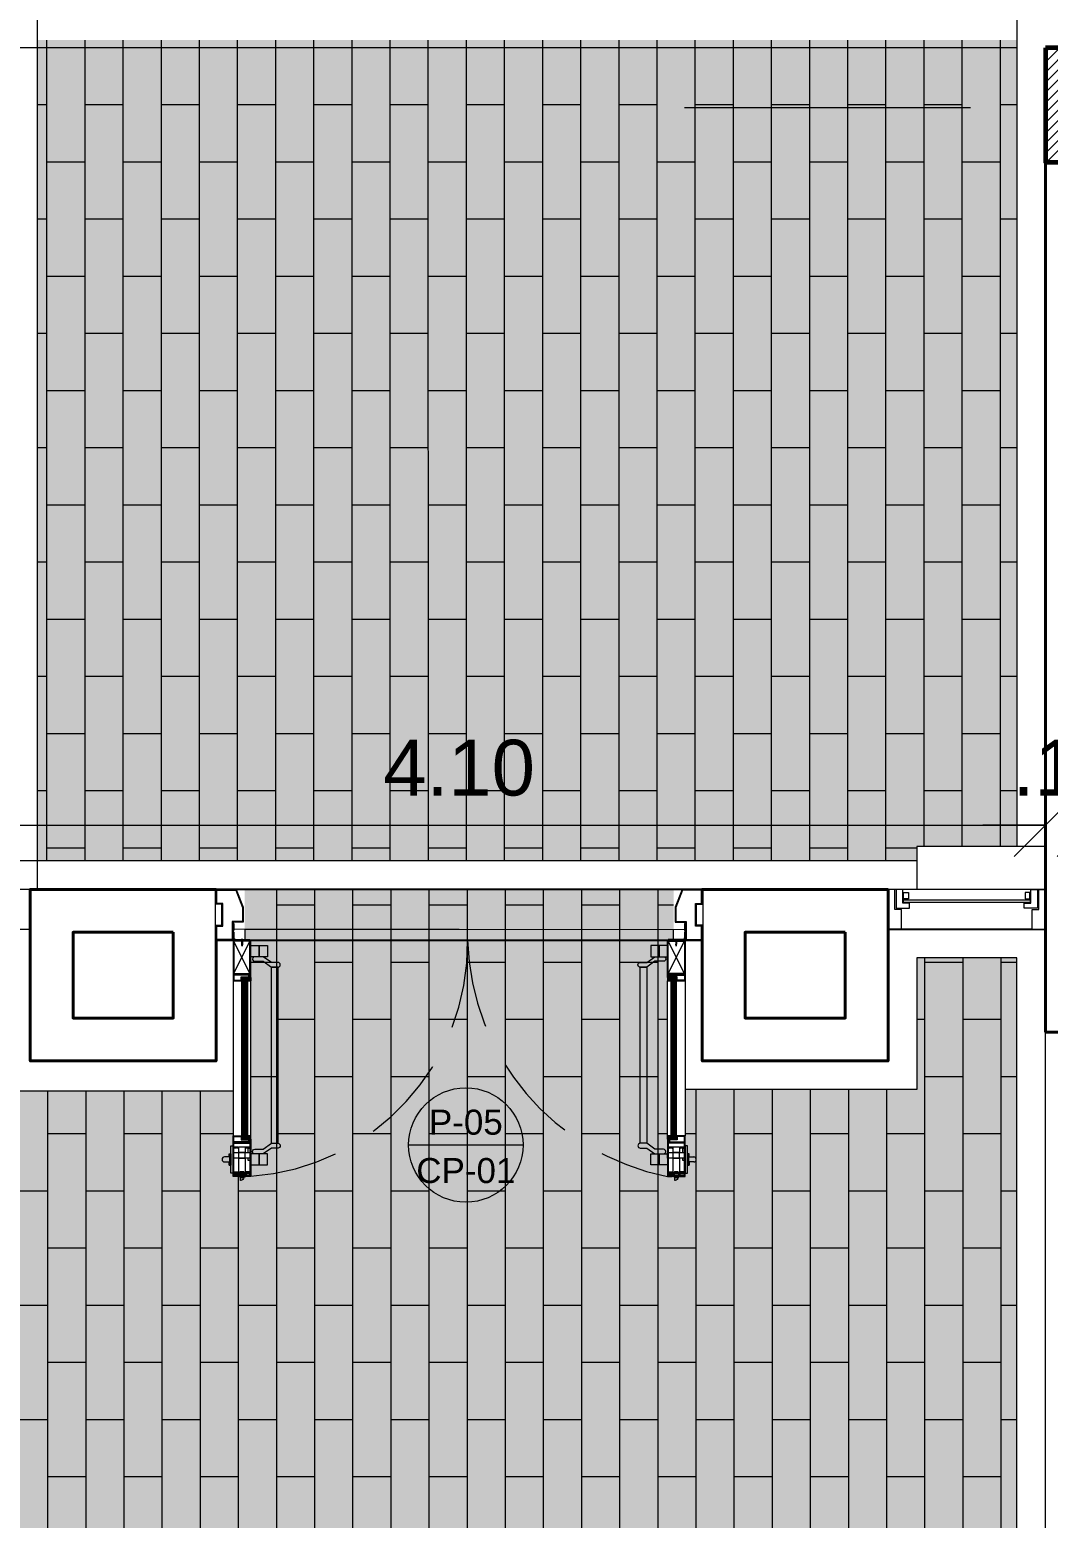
# Model space of a CAD drawing. Header units: inches. Extents: x 99003 to 99155, y 101852 to 101926.
# Drawn here: x 99031.51 to 99035.08, y 101890.86 to 101896.06 of the extents above; entities that cross this region are included whole.
import ezdxf
from ezdxf.enums import TextEntityAlignment as Align

# ---------------------------------------------------------------- set-up
doc = ezdxf.new("R2010")
doc.units = ezdxf.units.IN
doc.header["$MEASUREMENT"] = 0
doc.set_wipeout_variables(frame=1)
for name, pattern in [('DASHDOTX2', [2, 1, -0.5, 0, -0.5]), ('DASHED', [19.05, 12.7, -6.35]), ('DASHED2', [9.525, 6.35, -3.175]), ('HIDDEN', [0.375, 0.25, -0.125])]:
    doc.linetypes.add(name, pattern=pattern)
for name, color, linetype, lineweight in [('A-PLAN-ACHU1', 105, 'Continuous', 9), ('A-PLAN-ACHU2', 146, 'Continuous', 0), ('A-PLAN-ACHU3', 250, 'Continuous', 0), ('A-PROY', 6, 'HIDDEN', 18), ('A-VENT', 1, 'Continuous', 15), ('A-WIPEOUT', 255, 'Continuous', 0), ('A_CARP-MAD', 46, 'Continuous', 18), ('A_CARP-MET', 126, 'Continuous', 18), ('A_COLS', 1, 'Continuous', 60), ('A_EJES', 75, 'DASHDOTX2', 5), ('A_MURO', 7, 'Continuous', 40), ('A_PISO-ACHU', 251, 'Continuous', 0), ('A_PISO-GRAN', 250, 'Continuous', 0), ('A_TEXT-DIM', 54, 'Continuous', 13), ('A_TEXT-IDEN', 5, 'Continuous', 18), ('A_TEXT-NOTA', 53, 'Continuous', 20), ('A_VENT', 124, 'Continuous', 18)]:
    doc.layers.add(name, color=color, linetype=linetype, lineweight=lineweight)
doc.styles.add('ARIAL', font='arial.ttf')
doc.dimstyles.new('BAN_REP_1-125', dxfattribs={"dimtxt": 0.195, "dimasz": 0.2188, "dimexe": 0.15, "dimexo": 0.03, "dimgap": 0.1, "dimtad": 1, "dimzin": 4, "dimdsep": 46, "dimtxsty": 'ARIAL', "dimblk": 'OBLIQUE', "dimcen": 0.1, "dimse1": 1, "dimse2": 1, "dimclrd": 256, "dimclre": 256, "dimclrt": 256, "dimadec": 0, "dimazin": 0, "dimtfac": 1, "dimtix": 1, "dimtofl": 0, "dimtmove": 1, "dimatfit": 3, "dimldrblk": 'OPEN90', "dimfxl": 1, "dimtolj": 1, "dimtzin": 0, "dimlwd": -1, "dimlwe": -1, "dimarcsym": 0})
pattern_1 = [(90, (-108.149932, -2e-07), (-0.03125, 0.015625), [0, -0.03125])]

# ---------------------------------------------------------------- blocks, each defined once
blk = doc.blocks.new('*U121')
at = {"layer": 'A_CARP-MAD'}
blk.add_lwpolyline([(0.1397, -0.0466), (0.0701, -0.0466), (0.0701, -0.0232), (0, -0.0232), (0, 0), (0.1397, 0)], dxfattribs=at)
for points in [[(0, -0.0279), (0.0652, -0.0279), (0.0652, -0.0744), (0.0479, -0.0744), (0.0479, -0.0511), (0, -0.0511)], [(0, -0.0279), (0.0652, -0.0279), (0.0652, -0.0744), (0.0479, -0.0744), (0.0479, -0.0511), (0, -0.0511)], [(0.0333, -0.0713), (0.0333, -0.0538), (0.0104, -0.0538), (0.0104, -0.0713)], [(0, -0.5221), (0.0652, -0.5221), (0.0652, -0.4755), (0.0479, -0.4755), (0.0479, -0.4988), (0, -0.4988)], [(0, -0.5267), (0, -0.55), (0.1397, -0.55), (0.1397, -0.5034), (0.0701, -0.5034), (0.0701, -0.5267)], [(0.0333, -0.4787), (0.0333, -0.4961), (0.0104, -0.4961), (0.0104, -0.4787)]]:
    blk.add_lwpolyline(points, close=True, dxfattribs=at)
at = {"layer": 'A_CARP-MET'}
blk.add_line((0.1397, -0.0466), (0.1397, 0), dxfattribs=at)
blk.add_lwpolyline([(0.0333, -0.0713), (0.0333, -0.0538), (0.0104, -0.0538), (0.0104, -0.0713)], close=True, dxfattribs=at)
at = {"layer": 'A_VENT'}
for p, q in [((0, -0.55), (0, 0)), ((0.1397, 0), (0.1397, -0.55))]:
    blk.add_line(p, q, dxfattribs=at)
blk.add_lwpolyline([(0.0361, -0.0538), (0.0361, -0.4962), (0.0454, -0.4962), (0.0454, -0.0538)], close=True, dxfattribs=at)
blk = doc.blocks.new('_Oblique')
at = {"color": 0, "linetype": 'ByBlock', "lineweight": -2}
blk.add_line((-0.5, -0.5), (0.5, 0.5), dxfattribs=at)
blk = doc.blocks.new('*D218')
at = {"layer": 'A_TEXT-DIM', "transparency": 16777216}
blk.add_line((99014.4658, 101898.2324), (99034.9657, 101898.2324), dxfattribs=at)
at = {"layer": 'DEFPOINTS', "color": 0, "transparency": 16777216}
for p in [(99014.4658, 101899.5398), (99034.9657, 101898.2324), (99034.9657, 101894.1835)]:
    blk.add_point(p, dxfattribs=at)
at = {"layer": 'A_TEXT-DIM', "transparency": 16777216, "xscale": 0.2188, "yscale": 0.2188, "zscale": 0.2188, "rotation": 180}
blk.add_blockref('_Oblique', (99014.4658, 101898.2324), dxfattribs=at)
at = {"layer": 'A_TEXT-DIM', "transparency": 16777216, "xscale": 0.2188, "yscale": 0.2188, "zscale": 0.2188}
blk.add_blockref('_Oblique', (99034.9657, 101898.2324), dxfattribs=at)
at = {"layer": 'A_TEXT-DIM', "transparency": 16777216, "insert": (99024.7157, 101898.432), "char_height": 0.195, "attachment_point": 5, "style": 'ARIAL'}
blk.add_mtext('\\A1;20.50', dxfattribs=at)
blk = doc.blocks.new('_Open90')
at = {"color": 0, "linetype": 'ByBlock', "lineweight": -2}
for p, q in [((-0.5, 0.5), (0, 0)), ((0, 0), (-1, 0)), ((0, 0), (-0.5, -0.5))]:
    blk.add_line(p, q, dxfattribs=at)
blk = doc.blocks.new('*D239')
at = {"layer": 'A_TEXT-DIM', "transparency": 16777216}
blk.add_line((99030.9658, 101893.2804), (99035.0657, 101893.2804), dxfattribs=at)
at = {"layer": 'DEFPOINTS', "color": 0, "transparency": 16777216}
for p in [(99035.0657, 101893.2804), (99030.9658, 101892.7152), (99035.0657, 101892.7152)]:
    blk.add_point(p, dxfattribs=at)
at = {"layer": 'A_TEXT-DIM', "transparency": 16777216, "xscale": 0.2188, "yscale": 0.2188, "zscale": 0.2188, "rotation": 180}
blk.add_blockref('_Oblique', (99030.9658, 101893.2804), dxfattribs=at)
at = {"layer": 'A_TEXT-DIM', "transparency": 16777216, "xscale": 0.2188, "yscale": 0.2188, "zscale": 0.2188}
blk.add_blockref('_Oblique', (99035.0657, 101893.2804), dxfattribs=at)
at = {"layer": 'A_TEXT-DIM', "transparency": 16777216, "insert": (99033.0157, 101893.48), "char_height": 0.195, "attachment_point": 5, "style": 'ARIAL'}
blk.add_mtext('\\A1;4.10', dxfattribs=at)
blk = doc.blocks.new('*D354')
at = {"layer": 'A_TEXT-DIM', "transparency": 16777216}
blk.add_line((99035.2657, 101896.4476), (99030.7155, 101896.4476), dxfattribs=at)
at = {"layer": 'DEFPOINTS', "color": 0, "transparency": 16777216}
for p in [(99030.7155, 101896.4476), (99035.2657, 101896.4476), (99030.7155, 101892.8723)]:
    blk.add_point(p, dxfattribs=at)
at = {"layer": 'A_TEXT-DIM', "transparency": 16777216, "xscale": 0.2188, "yscale": 0.2188, "zscale": 0.2188, "rotation": 180}
blk.add_blockref('_Oblique', (99030.7155, 101896.4476), dxfattribs=at)
at = {"layer": 'A_TEXT-DIM', "transparency": 16777216, "xscale": 0.2188, "yscale": 0.2188, "zscale": 0.2188}
blk.add_blockref('_Oblique', (99035.2657, 101896.4476), dxfattribs=at)
at = {"layer": 'A_TEXT-DIM', "transparency": 16777216, "insert": (99032.9906, 101896.6468), "char_height": 0.195, "attachment_point": 5, "style": 'ARIAL'}
blk.add_mtext('\\A1;4.55', dxfattribs=at)
blk = doc.blocks.new('TORNILLO_AUTOPERF')
at = {"layer": 'A-PLAN-ACHU2'}
for points in [[(-0.024, 0), (-0.0151, -0.0013), (0, -0.0013), (0.0025, -0.0036), (0.0025, 0.0036), (0, 0.0013), (-0.0151, 0.0013)], [(-0.0231, 0.0001), (-0.024, 0), (-0.0232, -0.0001)], [(-0.0218, 0.0003), (-0.0231, 0.0001), (-0.0232, -0.0001), (-0.0219, -0.0003)], [(-0.0204, 0.0005), (-0.0218, 0.0003), (-0.0219, -0.0003), (-0.0206, -0.0005)], [(-0.0191, 0.0007), (-0.0204, 0.0005), (-0.0206, -0.0005), (-0.0194, -0.0007)], [(-0.0177, 0.0009), (-0.0191, 0.0007), (-0.0194, -0.0007), (-0.0181, -0.0008)], [(-0.0164, 0.0011), (-0.0177, 0.0009), (-0.0181, -0.0008), (-0.0168, -0.001)], [(-0.0151, 0.0013), (-0.0164, 0.0011), (-0.0168, -0.001), (-0.0156, -0.0012)], [(-0.0138, 0.0013), (-0.0151, 0.0013), (-0.0156, -0.0012), (-0.0151, -0.0013), (-0.0143, -0.0013)], [(-0.0125, 0.0013), (-0.0138, 0.0013), (-0.0143, -0.0013), (-0.013, -0.0013)], [(-0.0112, 0.0013), (-0.0125, 0.0013), (-0.013, -0.0013), (-0.0117, -0.0013)], [(-0.0099, 0.0013), (-0.0112, 0.0013), (-0.0117, -0.0013), (-0.0104, -0.0013)], [(-0.0086, 0.0013), (-0.0099, 0.0013), (-0.0104, -0.0013), (-0.0091, -0.0013)], [(-0.0073, 0.0013), (-0.0086, 0.0013), (-0.0091, -0.0013), (-0.0078, -0.0013)]]:
    blk.add_lwpolyline(points, close=True, dxfattribs=at)
for points in [[(-0.024, 0), (-0.0151, 0.0013)], [(-0.024, 0), (-0.0151, -0.0013)], [(0, 0.0013), (-0.0151, 0.0013)], [(0, 0.0013), (0.0025, 0.0036)], [(0, 0.0013), (0, -0.0013)], [(0.0025, 0.0036), (0.0025, -0.0036)], [(0, -0.0013), (-0.0151, -0.0013)], [(0, -0.0013), (0.0025, -0.0036)]]:
    blk.add_lwpolyline(points, dxfattribs=at)
blk = doc.blocks.new('PUERTA DE PANICO')
at = {"ltscale": 0.5, "extrusion": (0, 0, -1)}
blk.add_lwpolyline([(-99037.0168, 101893.8061), (-99037.0168, 101893.9891), (-99038.7665, 101893.9891), (-99038.7665, 101893.8061), (-99037.0168, 101893.8061)], close=True, dxfattribs=at)
at = {"layer": 'A-PLAN-ACHU1', "extrusion": (0, 0, -1)}
for points in [[(-99037.0778, 101893.9285), (-99037.0805, 101893.9285), (-99037.0805, 101893.9535), (-99037.0781, 101893.9556), (-99037.0778, 101893.9556)], [(-99037.0778, 101893.9285), (-99037.0805, 101893.9285), (-99037.0805, 101893.9535), (-99037.0781, 101893.9556), (-99037.0778, 101893.9556)], [(-99038.7055, 101893.9285), (-99038.7028, 101893.9285), (-99038.7028, 101893.9535), (-99038.7051, 101893.9556), (-99038.7055, 101893.9556)]]:
    blk.add_lwpolyline(points, close=True, dxfattribs=at)
at = {"layer": 'A-PLAN-ACHU2', "extrusion": (0, 0, -1)}
for points in [[(-99037.2016, 101894.7585), (-99037.1716, 101894.7585), (-99037.1716, 101894.7985), (-99037.2016, 101894.7985)], [(-99038.5816, 101894.7585), (-99038.6116, 101894.7585), (-99038.6116, 101894.7985), (-99038.5816, 101894.7985)], [(-99037.2405, 101894.7205), (-99037.2405, 101894.0865), (-99037.2156, 101894.0865), (-99037.2156, 101894.7205)], [(-99038.5427, 101894.7205), (-99038.5427, 101894.0865), (-99038.5677, 101894.0865), (-99038.5677, 101894.7205)], [(-99037.2016, 101894.0485), (-99037.1716, 101894.0485), (-99037.1716, 101894.0085), (-99037.2016, 101894.0085)], [(-99038.5816, 101894.0485), (-99038.6116, 101894.0485), (-99038.6116, 101894.0085), (-99038.5816, 101894.0085)]]:
    blk.add_lwpolyline(points, close=True, dxfattribs=at)
for centre, start, end in [((-99037.0475, 101894.7784), 270, 90), ((-99038.7358, 101894.7784), 90, 270)]:
    blk.add_arc(centre, 0.00934, start, end, dxfattribs=at)
for points in [[(99037.0781, 101894.8395), (99037.1416, 101894.8395), (99037.1416, 101893.9895), (99037.0781, 101893.9895)], [(99038.6416, 101893.9895), (99038.7051, 101893.9895), (99038.7051, 101894.8395), (99038.6416, 101894.8395)]]:
    blk.add_wipeout(points).dxf.layer = 'A-WIPEOUT'
at = {"layer": 'A-PLAN-ACHU1', "linetype": 'DASHED', "extrusion": (0, 0, -1)}
for p, q in [((99037.1215, 101894.7745), (99037.0983, 101894.7745)), ((99038.685, 101894.7745), (99038.6618, 101894.7745)), ((99037.1215, 101894.7538), (99037.0983, 101894.7538)), ((99038.685, 101894.7538), (99038.6618, 101894.7538))]:
    blk.add_line(p, q, dxfattribs=at)
at = {"layer": 'A-PLAN-ACHU1', "extrusion": (0, 0, -1)}
for points in [[(-99037.1006, 101894.8376), (-99037.1006, 101894.8387), (-99037.0999, 101894.8395), (-99037.0956, 101894.8395), (-99037.0946, 101894.8385), (-99037.0946, 101894.8376)], [(-99037.0983, 101894.8365), (-99037.0983, 101894.7745), (-99037.1215, 101894.7745), (-99037.1215, 101894.8365)], [(-99037.1016, 101894.8376), (-99037.1016, 101894.8387), (-99037.1023, 101894.8395), (-99037.1174, 101894.8395), (-99037.1181, 101894.8387), (-99037.1181, 101894.8376)], [(-99037.1164, 101894.8437), (-99037.1164, 101894.8395), (-99037.1044, 101894.8395), (-99037.1044, 101894.8437)], [(-99037.1192, 101894.8376), (-99037.1192, 101894.8387), (-99037.1199, 101894.8395), (-99037.1242, 101894.8395), (-99037.1251, 101894.8385), (-99037.1251, 101894.8376)], [(-99038.6641, 101894.8376), (-99038.6641, 101894.8387), (-99038.6634, 101894.8395), (-99038.659, 101894.8395), (-99038.6581, 101894.8385), (-99038.6581, 101894.8376)], [(-99038.6618, 101894.8365), (-99038.6618, 101894.7745), (-99038.685, 101894.7745), (-99038.685, 101894.8365)], [(-99038.6651, 101894.8376), (-99038.6651, 101894.8387), (-99038.6658, 101894.8395), (-99038.6809, 101894.8395), (-99038.6816, 101894.8387), (-99038.6816, 101894.8376)], [(-99038.6799, 101894.8437), (-99038.6799, 101894.8395), (-99038.6679, 101894.8395), (-99038.6679, 101894.8437)], [(-99038.6827, 101894.8376), (-99038.6827, 101894.8387), (-99038.6834, 101894.8395), (-99038.6877, 101894.8395), (-99038.6886, 101894.8385), (-99038.6886, 101894.8376)], [(-99037.0781, 101894.7745), (-99037.0781, 101894.7538), (-99037.1416, 101894.7538), (-99037.1416, 101894.7745)], [(-99038.6416, 101894.7745), (-99038.6416, 101894.7538), (-99038.7051, 101894.7538), (-99038.7051, 101894.7745)], [(-99037.0983, 101894.7538), (-99037.0983, 101894.733), (-99037.1215, 101894.733), (-99037.1215, 101894.7538)], [(-99038.6618, 101894.7538), (-99038.6618, 101894.733), (-99038.685, 101894.733), (-99038.685, 101894.7538)], [(-99037.1111, 101894.6931), (-99037.1111, 101894.7041), (-99037.1282, 101894.7041), (-99037.1282, 101894.6931), (-99037.1277, 101894.6931), (-99037.1277, 101894.7036), (-99037.1116, 101894.7036), (-99037.1116, 101894.6931)], [(-99037.112, 101894.7032), (-99037.112, 101894.1257), (-99037.1274, 101894.1257), (-99037.1274, 101894.7032)], [(-99038.6721, 101894.6931), (-99038.6721, 101894.7041), (-99038.655, 101894.7041), (-99038.655, 101894.6931), (-99038.6555, 101894.6931), (-99038.6555, 101894.7036), (-99038.6717, 101894.7036), (-99038.6717, 101894.6931)], [(-99038.6713, 101894.7032), (-99038.6713, 101894.1257), (-99038.6559, 101894.1257), (-99038.6559, 101894.7032)], [(-99037.1111, 101894.1358), (-99037.1111, 101894.1249), (-99037.1282, 101894.1249), (-99037.1282, 101894.1358), (-99037.1277, 101894.1358), (-99037.1277, 101894.1253), (-99037.1116, 101894.1253), (-99037.1116, 101894.1358)], [(-99038.6721, 101894.1358), (-99038.6721, 101894.1249), (-99038.655, 101894.1249), (-99038.655, 101894.1358), (-99038.6555, 101894.1358), (-99038.6555, 101894.1253), (-99038.6717, 101894.1253), (-99038.6717, 101894.1358)], [(-99037.1387, 101893.9868), (-99037.1387, 101893.9895), (-99037.1116, 101893.9895), (-99037.1116, 101893.9891), (-99037.1137, 101893.9868)]]:
    blk.add_lwpolyline(points, close=True, dxfattribs=at)
for points in [[(-99037.1044, 101894.8437), (-99037.1164, 101894.8437, -0.258942), (-99037.106, 101894.8546), (-99037.1044, 101894.8546)], [(-99038.6679, 101894.8437), (-99038.6799, 101894.8437, -0.258942), (-99038.6695, 101894.8546), (-99038.6679, 101894.8546)], [(-99037.0778, 101893.958), (-99037.0781, 101893.958), (-99037.0805, 101893.9601), (-99037.0805, 101893.9836, 0.346783), (-99037.0785, 101893.9862), (-99037.0778, 101893.9862)], [(-99037.0811, 101893.9835, -0.346783), (-99037.0836, 101893.9855, -0.48502), (-99037.0811, 101893.9888, -1)], [(-99037.0811, 101893.9835, -0.346783), (-99037.0836, 101893.9855, -0.48502), (-99037.0811, 101893.9888, -1)], [(-99037.0811, 101893.9881, 1), (-99037.0811, 101893.9842, 1)], [(-99037.0811, 101893.9881, 1), (-99037.0811, 101893.9842, 1)], [(-99037.1072, 101893.9868), (-99037.1093, 101893.9891), (-99037.1093, 101893.9895), (-99037.0811, 101893.9895), (-99037.0811, 101893.9888, 0.346783), (-99037.0836, 101893.9868)], [(-99037.1072, 101893.9868), (-99037.1093, 101893.9891), (-99037.1093, 101893.9895), (-99037.0811, 101893.9895), (-99037.0811, 101893.9888, 0.346783), (-99037.0836, 101893.9868)], [(-99038.6761, 101893.9868), (-99038.674, 101893.9891), (-99038.674, 101893.9895), (-99038.7022, 101893.9895), (-99038.7022, 101893.9888, -0.346783), (-99038.6997, 101893.9868)], [(-99038.7022, 101893.9835, 0.346783), (-99038.6997, 101893.9855, 0.48502), (-99038.7022, 101893.9888, 1)], [(-99038.7022, 101893.9881, -1), (-99038.7022, 101893.9842, -1)]]:
    blk.add_lwpolyline(points, format="xyb", close=True, dxfattribs=at)
at = {"layer": 'A-PLAN-ACHU1', "linetype": 'Continuous', "extrusion": (0, 0, -1)}
for points in [[(-99037.1386, 101894.7745), (-99037.1386, 101894.7819), (-99037.1329, 101894.7819), (-99037.1329, 101894.7745)], [(-99038.7021, 101894.7745), (-99038.7021, 101894.7819), (-99038.6963, 101894.7819), (-99038.6963, 101894.7745)], [(-99037.1329, 101894.7538), (-99037.1329, 101894.7381), (-99037.1386, 101894.7381), (-99037.1386, 101894.7538)], [(-99038.6963, 101894.7538), (-99038.6963, 101894.7381), (-99038.7021, 101894.7381), (-99038.7021, 101894.7538)]]:
    blk.add_lwpolyline(points, dxfattribs=at)
at = {"layer": 'A-PLAN-ACHU2', "linetype": 'HIDDEN', "ltscale": 0.01, "extrusion": (0, 0, -1)}
for p, q in [((99037.0815, 101894.827), (99037.0975, 101894.827)), ((99037.0818, 101894.8277), (99037.0972, 101894.8277)), ((99037.1179, 101894.827), (99037.1019, 101894.827)), ((99037.1176, 101894.8277), (99037.1022, 101894.8277)), ((99037.1383, 101894.827), (99037.1223, 101894.827)), ((99037.138, 101894.8277), (99037.1226, 101894.8277)), ((99038.645, 101894.827), (99038.661, 101894.827)), ((99038.6452, 101894.8277), (99038.6607, 101894.8277)), ((99038.6814, 101894.827), (99038.6654, 101894.827)), ((99038.6811, 101894.8277), (99038.6657, 101894.8277)), ((99038.7018, 101894.827), (99038.6858, 101894.827)), ((99038.7015, 101894.8277), (99038.6861, 101894.8277))]:
    blk.add_line(p, q, dxfattribs=at)
at = {"layer": 'A-PLAN-ACHU2', "extrusion": (0, 0, -1)}
for points in [[(-99037.0781, 101894.8275), (-99037.07, 101894.8275), (-99037.07, 101894.7294), (-99037.0781, 101894.7294)], [(-99038.7051, 101894.8275), (-99038.7132, 101894.8275), (-99038.7132, 101894.7294), (-99038.7051, 101894.7294)], [(-99037.07, 101894.7937), (-99037.0659, 101894.7937), (-99037.0659, 101894.7877), (-99037.0639, 101894.7877), (-99037.0639, 101894.7991), (-99037.07, 101894.7991)], [(-99037.07, 101894.7635), (-99037.0659, 101894.7635), (-99037.0659, 101894.7937), (-99037.07, 101894.7937)], [(-99037.1416, 101894.7985), (-99037.1716, 101894.7985), (-99037.1716, 101894.7585), (-99037.1416, 101894.7585)], [(-99038.6416, 101894.7985), (-99038.6116, 101894.7985), (-99038.6116, 101894.7585), (-99038.6416, 101894.7585)], [(-99038.7132, 101894.7937), (-99038.7173, 101894.7937), (-99038.7173, 101894.7877), (-99038.7194, 101894.7877), (-99038.7194, 101894.7991), (-99038.7132, 101894.7991)], [(-99038.7132, 101894.7635), (-99038.7173, 101894.7635), (-99038.7173, 101894.7937), (-99038.7132, 101894.7937)], [(-99037.1099, 101894.6931), (-99037.1099, 101894.1358), (-99037.0781, 101894.1358), (-99037.0781, 101894.6931)], [(-99037.1416, 101894.6931), (-99037.1416, 101894.1358), (-99037.1294, 101894.1358), (-99037.1294, 101894.6931)], [(-99038.6416, 101894.6931), (-99038.6416, 101894.1358), (-99038.6538, 101894.1358), (-99038.6538, 101894.6931)], [(-99038.6734, 101894.6931), (-99038.6734, 101894.1358), (-99038.7051, 101894.1358), (-99038.7051, 101894.6931)], [(-99037.1416, 101894.0085), (-99037.1716, 101894.0085), (-99037.1716, 101894.0485), (-99037.1416, 101894.0485)], [(-99038.6416, 101894.0085), (-99038.6116, 101894.0085), (-99038.6116, 101894.0485), (-99038.6416, 101894.0485)]]:
    blk.add_lwpolyline(points, close=True, dxfattribs=at)
at = {"layer": 'A-PLAN-ACHU2', "linetype": 'HIDDEN', "ltscale": 0.01, "extrusion": (0, 0, -1)}
for points in [[(-99037.0979, 101894.8305), (-99037.0979, 101894.8333, -0.414214), (-99037.0965, 101894.8347), (-99037.0825, 101894.8347, -0.414214), (-99037.0811, 101894.8333), (-99037.0811, 101894.8305)], [(-99037.1015, 101894.8305), (-99037.1015, 101894.8333, 0.414214), (-99037.1029, 101894.8347), (-99037.1169, 101894.8347, 0.414214), (-99037.1183, 101894.8333), (-99037.1183, 101894.8305)], [(-99037.1219, 101894.8305), (-99037.1219, 101894.8333, 0.414214), (-99037.1233, 101894.8347), (-99037.1373, 101894.8347, 0.414214), (-99037.1387, 101894.8333), (-99037.1387, 101894.8305)], [(-99038.6614, 101894.8305), (-99038.6614, 101894.8333, -0.414214), (-99038.66, 101894.8347), (-99038.646, 101894.8347, -0.414214), (-99038.6445, 101894.8333), (-99038.6445, 101894.8305)], [(-99038.665, 101894.8305), (-99038.665, 101894.8333, 0.414214), (-99038.6664, 101894.8347), (-99038.6804, 101894.8347, 0.414214), (-99038.6818, 101894.8333), (-99038.6818, 101894.8305)], [(-99038.6854, 101894.8305), (-99038.6854, 101894.8333, 0.414214), (-99038.6868, 101894.8347), (-99038.7008, 101894.8347, 0.414214), (-99038.7022, 101894.8333), (-99038.7022, 101894.8305)], [(-99037.0967, 101894.733), (-99037.0967, 101894.7359, -0.414213), (-99037.0953, 101894.7374), (-99037.0905, 101894.7374), (-99037.0905, 101894.7352), (-99037.0883, 101894.7352), (-99037.0883, 101894.7374), (-99037.0835, 101894.7374, -0.414213), (-99037.0821, 101894.7359), (-99037.0821, 101894.733)], [(-99037.1376, 101894.733), (-99037.1376, 101894.7359, -0.414213), (-99037.1361, 101894.7374), (-99037.1314, 101894.7374), (-99037.1314, 101894.7352), (-99037.1292, 101894.7352), (-99037.1292, 101894.7374), (-99037.1244, 101894.7374, -0.414213), (-99037.123, 101894.7359), (-99037.123, 101894.733)], [(-99038.6602, 101894.733), (-99038.6602, 101894.7359, -0.414213), (-99038.6587, 101894.7374), (-99038.654, 101894.7374), (-99038.654, 101894.7352), (-99038.6518, 101894.7352), (-99038.6518, 101894.7374), (-99038.647, 101894.7374, -0.414213), (-99038.6456, 101894.7359), (-99038.6456, 101894.733)], [(-99038.7011, 101894.733), (-99038.7011, 101894.7359, -0.414213), (-99038.6996, 101894.7374), (-99038.6949, 101894.7374), (-99038.6949, 101894.7352), (-99038.6927, 101894.7352), (-99038.6927, 101894.7374), (-99038.6879, 101894.7374, -0.414213), (-99038.6865, 101894.7359), (-99038.6865, 101894.733)]]:
    blk.add_lwpolyline(points, format="xyb", close=True, dxfattribs=at)
for points in [[(-99037.0818, 101894.8305), (-99037.0818, 101894.8277), (-99037.0815, 101894.827), (-99037.0825, 101894.8235), (-99037.0965, 101894.8235), (-99037.0975, 101894.827), (-99037.0972, 101894.8277), (-99037.0972, 101894.8305)], [(-99037.1176, 101894.8305), (-99037.1176, 101894.8277), (-99037.1179, 101894.827), (-99037.1169, 101894.8235), (-99037.1029, 101894.8235), (-99037.1019, 101894.827), (-99037.1022, 101894.8277), (-99037.1022, 101894.8305)], [(-99037.138, 101894.8305), (-99037.138, 101894.8277), (-99037.1383, 101894.827), (-99037.1373, 101894.8235), (-99037.1233, 101894.8235), (-99037.1223, 101894.827), (-99037.1226, 101894.8277), (-99037.1226, 101894.8305)], [(-99038.6452, 101894.8305), (-99038.6452, 101894.8277), (-99038.645, 101894.827), (-99038.646, 101894.8235), (-99038.66, 101894.8235), (-99038.661, 101894.827), (-99038.6607, 101894.8277), (-99038.6607, 101894.8305)], [(-99038.6811, 101894.8305), (-99038.6811, 101894.8277), (-99038.6814, 101894.827), (-99038.6804, 101894.8235), (-99038.6664, 101894.8235), (-99038.6654, 101894.827), (-99038.6657, 101894.8277), (-99038.6657, 101894.8305)], [(-99038.7015, 101894.8305), (-99038.7015, 101894.8277), (-99038.7018, 101894.827), (-99038.7008, 101894.8235), (-99038.6868, 101894.8235), (-99038.6858, 101894.827), (-99038.6861, 101894.8277), (-99038.6861, 101894.8305)], [(-99037.0983, 101894.7745), (-99037.0983, 101894.7538)], [(-99037.1215, 101894.7745), (-99037.1215, 101894.7538)], [(-99038.6618, 101894.7745), (-99038.6618, 101894.7538)], [(-99038.685, 101894.7745), (-99038.685, 101894.7538)], [(-99037.0863, 101893.9862), (-99037.0758, 101893.9862)], [(-99037.0811, 101893.9914), (-99037.0811, 101893.9809)]]:
    blk.add_lwpolyline(points, dxfattribs=at)
at = {"layer": 'A-PLAN-ACHU2', "extrusion": (0, 0, -1)}
for points in [[(-99037.0475, 101894.7877), (-99037.0659, 101894.7877), (-99037.0659, 101894.769), (-99037.0475, 101894.769)], [(-99037.0639, 101894.769), (-99037.0639, 101894.7589), (-99037.07, 101894.7589), (-99037.07, 101894.7991), (-99037.0639, 101894.7991), (-99037.0639, 101894.7877)], [(-99037.07, 101894.7635), (-99037.0659, 101894.7635), (-99037.0659, 101894.769), (-99037.0639, 101894.769), (-99037.0639, 101894.7589), (-99037.07, 101894.7589), (-99037.07, 101894.7635)], [(-99038.7194, 101894.769), (-99038.7194, 101894.7589), (-99038.7132, 101894.7589), (-99038.7132, 101894.7991), (-99038.7194, 101894.7991), (-99038.7194, 101894.7877)], [(-99038.7132, 101894.7635), (-99038.7173, 101894.7635), (-99038.7173, 101894.769), (-99038.7194, 101894.769), (-99038.7194, 101894.7589), (-99038.7132, 101894.7589), (-99038.7132, 101894.7635)], [(-99038.7358, 101894.7877), (-99038.7173, 101894.7877), (-99038.7173, 101894.769), (-99038.7358, 101894.769)], [(-99037.1136, 101894.1257), (-99037.1136, 101894.7032)], [(-99037.1166, 101894.1257), (-99037.1166, 101894.7032)], [(-99037.1227, 101894.1257), (-99037.1227, 101894.7032)], [(-99037.1258, 101894.1257), (-99037.1258, 101894.7032)], [(-99038.6575, 101894.1257), (-99038.6575, 101894.7032)], [(-99038.6605, 101894.1257), (-99038.6605, 101894.7032)], [(-99038.6666, 101894.1257), (-99038.6666, 101894.7032)], [(-99038.6697, 101894.1257), (-99038.6697, 101894.7032)]]:
    blk.add_lwpolyline(points, dxfattribs=at)
for points in [[(-99037.2163, 101894.7379), (-99037.1867, 101894.7585), (-99037.1565, 101894.7585, -1.07276), (-99037.1565, 101894.7418), (-99037.1867, 101894.7418), (-99037.2162, 101894.7205, -0.111632), (-99037.2163, 101894.7205), (-99037.2398, 101894.7205, -0.943458), (-99037.2398, 101894.7379), (-99037.2163, 101894.7379, 0.111632)], [(-99038.567, 101894.7379), (-99038.5965, 101894.7585), (-99038.6267, 101894.7585, 1.07276), (-99038.6267, 101894.7418), (-99038.5965, 101894.7418), (-99038.5671, 101894.7205, 0.111632), (-99038.567, 101894.7205), (-99038.5434, 101894.7205, 0.943458), (-99038.5434, 101894.7379), (-99038.567, 101894.7379, -0.111632)], [(-99037.2163, 101894.0691), (-99037.1867, 101894.0485), (-99037.1565, 101894.0485, 1.07276), (-99037.1565, 101894.0651), (-99037.1867, 101894.0651), (-99037.2162, 101894.0865, 0.111632), (-99037.2163, 101894.0865), (-99037.2398, 101894.0865, 0.943458), (-99037.2398, 101894.0691), (-99037.2163, 101894.0691, -0.111632)], [(-99038.567, 101894.0691), (-99038.5965, 101894.0485), (-99038.6267, 101894.0485, -1.07276), (-99038.6267, 101894.0651), (-99038.5965, 101894.0651), (-99038.5671, 101894.0865, -0.111632), (-99038.567, 101894.0865), (-99038.5434, 101894.0865, -0.943458), (-99038.5434, 101894.0691), (-99038.567, 101894.0691, 0.111632)]]:
    blk.add_lwpolyline(points, format="xyb", close=True, dxfattribs=at)
at = {"layer": 'A-PLAN-ACHU3', "extrusion": (0, 0, -1)}
for points in [[(-99037.1197, 101894.1257), (-99037.1197, 101894.7032)], [(-99038.6636, 101894.1257), (-99038.6636, 101894.7032)], [(-99037.1387, 101894.1085), (-99037.0811, 101893.9924)], [(-99037.0811, 101894.1085), (-99037.1387, 101893.9924)], [(-99038.7022, 101894.1085), (-99038.6445, 101893.9924)], [(-99038.6445, 101894.1085), (-99038.7022, 101893.9924)]]:
    blk.add_lwpolyline(points, dxfattribs=at)
at = {"layer": 'A-PROY', "color": 250, "linetype": 'DASHED2', "ltscale": 0.05, "extrusion": (0, 0, -1)}
for points in [[(-99037.1416, 101894.8393, 0.39885), (-99037.9219, 101893.9891)], [(-99038.6416, 101894.8395, -0.351267), (-99037.9219, 101893.9891)]]:
    blk.add_lwpolyline(points, format="xyb", dxfattribs=at)
at = {"layer": 'A-VENT', "extrusion": (0, 0, -1)}
for points in [[(-99037.1251, 101894.8395), (-99037.1251, 101894.8376), (-99037.0946, 101894.8376), (-99037.0946, 101894.8395), (-99037.0781, 101894.8395), (-99037.0781, 101894.7175), (-99037.1416, 101894.7175), (-99037.1416, 101894.8395)], [(-99037.1281, 101894.8365), (-99037.1281, 101894.8347), (-99037.0917, 101894.8347), (-99037.0917, 101894.8365), (-99037.0811, 101894.8365), (-99037.0811, 101894.7204), (-99037.1387, 101894.7204), (-99037.1387, 101894.8365)], [(-99038.6581, 101894.8395), (-99038.6581, 101894.8376), (-99038.6886, 101894.8376), (-99038.6886, 101894.8395), (-99038.7051, 101894.8395), (-99038.7051, 101894.7175), (-99038.6416, 101894.7175), (-99038.6416, 101894.8395)], [(-99038.6552, 101894.8365), (-99038.6552, 101894.8347), (-99038.6915, 101894.8347), (-99038.6915, 101894.8365), (-99038.7022, 101894.8365), (-99038.7022, 101894.7204), (-99038.6445, 101894.7204), (-99038.6445, 101894.8365)], [(-99037.0781, 101894.7175), (-99037.0781, 101894.6931), (-99037.1099, 101894.6931), (-99037.1099, 101894.7053), (-99037.1416, 101894.7053), (-99037.1416, 101894.7175)], [(-99037.0811, 101894.7146), (-99037.0811, 101894.696), (-99037.107, 101894.696), (-99037.107, 101894.7082), (-99037.1387, 101894.7082), (-99037.1387, 101894.7146)], [(-99038.7051, 101894.7175), (-99038.7051, 101894.6931), (-99038.6734, 101894.6931), (-99038.6734, 101894.7053), (-99038.6416, 101894.7053), (-99038.6416, 101894.7175)], [(-99038.7022, 101894.7146), (-99038.7022, 101894.696), (-99038.6763, 101894.696), (-99038.6763, 101894.7082), (-99038.6445, 101894.7082), (-99038.6445, 101894.7146)], [(-99037.1294, 101894.6931), (-99037.1294, 101894.7053), (-99037.1344, 101894.7053), (-99037.1344, 101894.7024), (-99037.1324, 101894.7024), (-99037.1324, 101894.696), (-99037.1344, 101894.696), (-99037.1344, 101894.6954), (-99037.1323, 101894.6931)], [(-99037.1388, 101894.6931), (-99037.1367, 101894.6954), (-99037.1367, 101894.696), (-99037.1387, 101894.696), (-99037.1387, 101894.7024), (-99037.1367, 101894.7024), (-99037.1367, 101894.7053), (-99037.1416, 101894.7053), (-99037.1416, 101894.6931)], [(-99038.6444, 101894.6931), (-99038.6466, 101894.6954), (-99038.6466, 101894.696), (-99038.6445, 101894.696), (-99038.6445, 101894.7024), (-99038.6466, 101894.7024), (-99038.6466, 101894.7053), (-99038.6416, 101894.7053), (-99038.6416, 101894.6931)], [(-99038.6538, 101894.6931), (-99038.6538, 101894.7053), (-99038.6489, 101894.7053), (-99038.6489, 101894.7024), (-99038.6509, 101894.7024), (-99038.6509, 101894.696), (-99038.6489, 101894.696), (-99038.6489, 101894.6954), (-99038.651, 101894.6931)], [(-99037.0781, 101894.1114), (-99037.0781, 101894.1358), (-99037.1099, 101894.1358), (-99037.1099, 101894.1236), (-99037.1416, 101894.1236), (-99037.1416, 101894.1114)], [(-99037.0811, 101894.1144), (-99037.0811, 101894.1329), (-99037.107, 101894.1329), (-99037.107, 101894.1207), (-99037.1387, 101894.1207), (-99037.1387, 101894.1144)], [(-99037.1294, 101894.1358), (-99037.1294, 101894.1236), (-99037.1344, 101894.1236), (-99037.1344, 101894.1266), (-99037.1324, 101894.1266), (-99037.1324, 101894.1329), (-99037.1344, 101894.1329), (-99037.1344, 101894.1335), (-99037.1323, 101894.1358)], [(-99037.1388, 101894.1358), (-99037.1367, 101894.1335), (-99037.1367, 101894.1329), (-99037.1387, 101894.1329), (-99037.1387, 101894.1266), (-99037.1367, 101894.1266), (-99037.1367, 101894.1236), (-99037.1416, 101894.1236), (-99037.1416, 101894.1358)], [(-99038.7051, 101894.1114), (-99038.7051, 101894.1358), (-99038.6734, 101894.1358), (-99038.6734, 101894.1236), (-99038.6416, 101894.1236), (-99038.6416, 101894.1114)], [(-99038.6444, 101894.1358), (-99038.6466, 101894.1335), (-99038.6466, 101894.1329), (-99038.6445, 101894.1329), (-99038.6445, 101894.1266), (-99038.6466, 101894.1266), (-99038.6466, 101894.1236), (-99038.6416, 101894.1236), (-99038.6416, 101894.1358)], [(-99038.7022, 101894.1144), (-99038.7022, 101894.1329), (-99038.6763, 101894.1329), (-99038.6763, 101894.1207), (-99038.6445, 101894.1207), (-99038.6445, 101894.1144)], [(-99038.6538, 101894.1358), (-99038.6538, 101894.1236), (-99038.6489, 101894.1236), (-99038.6489, 101894.1266), (-99038.6509, 101894.1266), (-99038.6509, 101894.1329), (-99038.6489, 101894.1329), (-99038.6489, 101894.1335), (-99038.651, 101894.1358)], [(-99037.0781, 101893.9895), (-99037.0781, 101894.1114), (-99037.1416, 101894.1114), (-99037.1416, 101893.9895)], [(-99037.0811, 101893.9924), (-99037.0811, 101894.1085), (-99037.1387, 101894.1085), (-99037.1387, 101893.9924)], [(-99038.7051, 101893.9895), (-99038.7051, 101894.1114), (-99038.6416, 101894.1114), (-99038.6416, 101893.9895)], [(-99038.7022, 101893.9924), (-99038.7022, 101894.1085), (-99038.6445, 101894.1085), (-99038.6445, 101893.9924)]]:
    blk.add_lwpolyline(points, close=True, dxfattribs=at)
at = {"linetype": 'Continuous', "extrusion": (0, 0, -1), "xscale": -0.3049516036520139, "yscale": 0.3049516036520139, "zscale": 0.3049516036520138, "rotation": 270.0000402804661}
for p in [(-99037.1011, 101894.8387), (-99038.6646, 101894.8387)]:
    blk.add_blockref('TORNILLO_AUTOPERF', p, dxfattribs=at)
at = {"linetype": 'Continuous', "xscale": -0.3049516036520139, "yscale": 0.3049516036520139, "zscale": -0.3049516036520139, "rotation": 269.9999597195339}
for p in [(99037.1187, 101894.8387), (99038.6821, 101894.8387)]:
    blk.add_blockref('TORNILLO_AUTOPERF', p, dxfattribs=at)
at = {"extrusion": (0, 0, -1)}
for p, xscale, yscale, zscale, rotation in [((-99037.1355, 101894.6954), 0.9148548109535961, 0.9148548109535961, 0.9148548109535961, 270), ((-99038.6477, 101894.6954), -0.9148548109535957, 0.9148548109535957, 0.9148548109535957, 90), ((-99037.1355, 101894.1335), -0.9148548109535959, 0.9148548109535959, 0.9148548109535959, 270), ((-99038.6477, 101894.1335), 0.9148548109535957, 0.9148548109535957, 0.9148548109535957, 90), ((-99037.1104, 101893.9891), -0.9148548109560412, 0.9148548109560412, 0.9148548109560412, 90)]:
    blk.add_blockref('TORNILLO_AUTOPERF', p, dxfattribs=dict(at, xscale=xscale, yscale=yscale, zscale=zscale, rotation=rotation))
for points in [[(99037.0168, 101893.9891), (99037.0778, 101893.9891), (99037.0778, 101893.9245), (99037.1144, 101893.9245), (99037.1144, 101893.8707), (99037.0895, 101893.8061), (99037.0168, 101893.8061)], [(99038.7665, 101893.9891), (99038.7055, 101893.9891), (99038.7055, 101893.9245), (99038.6689, 101893.9245), (99038.6689, 101893.8707), (99038.6938, 101893.8061), (99038.7665, 101893.8061)]]:
    blk.add_wipeout(points).dxf.layer = 'A-WIPEOUT'
at = {"layer": 'A-PLAN-ACHU1', "extrusion": (0, 0, -1)}
for points in [[(-99037.0197, 101893.857), (-99037.0197, 101893.809), (-99037.0878, 101893.809), (-99037.1114, 101893.8715), (-99037.1114, 101893.9216), (-99037.0748, 101893.9216), (-99037.0748, 101893.9862), (-99037.0197, 101893.9862), (-99037.0197, 101893.9382), (-99037.0406, 101893.9382), (-99037.0406, 101893.857)], [(-99037.1387, 101893.9868), (-99037.1387, 101893.9895), (-99037.1116, 101893.9895), (-99037.1116, 101893.9891), (-99037.1137, 101893.9868)], [(-99038.6445, 101893.9868), (-99038.6445, 101893.9895), (-99038.6717, 101893.9895), (-99038.6717, 101893.9891), (-99038.6696, 101893.9868)], [(-99038.7636, 101893.857), (-99038.7636, 101893.809), (-99038.6955, 101893.809), (-99038.6718, 101893.8715), (-99038.6718, 101893.9216), (-99038.7084, 101893.9216), (-99038.7084, 101893.9862), (-99038.7636, 101893.9862), (-99038.7636, 101893.9382), (-99038.7426, 101893.9382), (-99038.7426, 101893.857)]]:
    blk.add_lwpolyline(points, close=True, dxfattribs=at)
for points in [[(-99037.0778, 101893.958), (-99037.0781, 101893.958), (-99037.0805, 101893.9601), (-99037.0805, 101893.9836, 0.346783), (-99037.0785, 101893.9862), (-99037.0778, 101893.9862)], [(-99038.7055, 101893.958), (-99038.7051, 101893.958), (-99038.7028, 101893.9601), (-99038.7028, 101893.9836, -0.346783), (-99038.7048, 101893.9862), (-99038.7055, 101893.9862)]]:
    blk.add_lwpolyline(points, format="xyb", close=True, dxfattribs=at)
at = {"layer": 'A-PLAN-ACHU2', "linetype": 'HIDDEN', "ltscale": 0.01, "extrusion": (0, 0, -1)}
for points in [[(-99037.0863, 101893.9862), (-99037.0758, 101893.9862)], [(-99037.0811, 101893.9914), (-99037.0811, 101893.9809)], [(-99038.697, 101893.9862), (-99038.7074, 101893.9862)], [(-99038.7022, 101893.9914), (-99038.7022, 101893.9809)]]:
    blk.add_lwpolyline(points, dxfattribs=at)
at = {"layer": 'A-VENT', "extrusion": (0, 0, -1)}
for points in [[(-99037.0168, 101893.8599), (-99037.0168, 101893.8061), (-99037.0895, 101893.8061), (-99037.1144, 101893.8707), (-99037.1144, 101893.9245), (-99037.0778, 101893.9245), (-99037.0778, 101893.9891), (-99037.0168, 101893.9891), (-99037.0168, 101893.9353), (-99037.0377, 101893.9353), (-99037.0377, 101893.8599)], [(-99038.7665, 101893.8599), (-99038.7665, 101893.8061), (-99038.6938, 101893.8061), (-99038.6689, 101893.8707), (-99038.6689, 101893.9245), (-99038.7055, 101893.9245), (-99038.7055, 101893.9891), (-99038.7665, 101893.9891), (-99038.7665, 101893.9353), (-99038.7456, 101893.9353), (-99038.7456, 101893.8599)]]:
    blk.add_lwpolyline(points, close=True, dxfattribs=at)
at = {"extrusion": (0, 0, -1), "xscale": 0.9148548109560413, "yscale": 0.9148548109560413, "zscale": 0.9148548109560413, "rotation": 270}
blk.add_blockref('TORNILLO_AUTOPERF', (-99038.6728, 101893.9891), dxfattribs=at)
blk = doc.blocks.new('DETALLE DE PUERTAS')
at = {"layer": 'A_TEXT-IDEN'}
blk.add_line((-0.2, 0), (0.2, 0), dxfattribs=at)
blk.add_circle((0, 0), 0.2, dxfattribs=at)
at = {"layer": 'A_TEXT-NOTA', "linetype": 'Continuous', "style": 'ARIAL'}
for tag, p in [('#_PUERTA', (0, 0.0361)), ('DETALLE#', (0, -0.1331))]:
    blk.add_attdef(tag, text='', height=0.0875, dxfattribs=at).set_placement(p, align=Align.CENTER)
blk = doc.blocks.new('*D1095')
at = {"layer": 'A_TEXT-DIM', "transparency": 16777216}
for p, q in [((99035.0657, 101893.2804), (99034.8469, 101893.2804)), ((99035.2157, 101893.2804), (99035.4345, 101893.2804))]:
    blk.add_line(p, q, dxfattribs=at)
at = {"layer": 'DEFPOINTS', "color": 0, "transparency": 16777216}
for p in [(99035.0657, 101893.2804), (99035.2157, 101892.7054), (99035.0657, 101892.5554)]:
    blk.add_point(p, dxfattribs=at)
at = {"layer": 'A_TEXT-DIM', "transparency": 16777216, "xscale": 0.2188, "yscale": 0.2188, "zscale": 0.2188}
blk.add_blockref('_Oblique', (99035.0657, 101893.2804), dxfattribs=at)
at = {"layer": 'A_TEXT-DIM', "transparency": 16777216, "xscale": 0.2188, "yscale": 0.2188, "zscale": 0.2188, "rotation": 180}
blk.add_blockref('_Oblique', (99035.2157, 101893.2804), dxfattribs=at)
at = {"layer": 'A_TEXT-DIM', "transparency": 16777216, "insert": (99035.1407, 101893.48), "char_height": 0.195, "attachment_point": 5, "style": 'ARIAL'}
blk.add_mtext('\\A1;.15', dxfattribs=at)

msp = doc.modelspace()

# ---------------------------------------------------------------- hatches: boundary and pattern name
at = {"layer": 'A_PISO-ACHU'}
h = msp.add_hatch(dxfattribs=at)
h.set_pattern_fill('ANSI31', color=256, scale=0.2)
h.set_pattern_definition([(45, (0, -2e-07), (-0.0176776695297, 0.0176776695297), [])])
h.paths.add_polyline_path([(99039.5407, 101895.9994), (99039.5407, 101895.5994), (99039.9407, 101895.5994), (99039.9407, 101895.9994)])
h.paths.add_polyline_path([(99035.0657, 101895.9993), (99035.0657, 101895.5993), (99035.4657, 101895.5993), (99035.4657, 101895.9993)])
h.paths.add_polyline_path([(99044.7922, 101895.9994), (99044.7922, 101895.5994), (99045.1922, 101895.5994), (99045.1922, 101895.9994)])
h.paths.add_polyline_path([(99045.1922, 101895.9994), (99045.1922, 101895.5994), (99045.5922, 101895.5994), (99045.5922, 101895.9994)])
at = {"layer": 'A_PISO-GRAN'}
h = msp.add_hatch(dxfattribs=at)
h.set_pattern_fill('AR-BRSTD', color=256, scale=0.05, angle=90)
h.set_pattern_definition([(90, (-108.14993, -2e-07), (-0.13335, 8e-18), []), (180, (-108.14993, -2e-07), (-0.13335, -0.2), [0.13335, -0.13335])])
h.paths.add_polyline_path([(99034.9657, 101896.0266), (99031.5408, 101896.0266), (99031.5408, 101893.1554), (99034.6157, 101893.1554), (99034.6157, 101893.2054), (99034.9657, 101893.2054)])
h = msp.add_hatch(dxfattribs=at)
h.set_pattern_fill('DOTS', color=33, scale=0.5, angle=90)
h.set_pattern_definition(pattern_1)
h.paths.add_polyline_path([(99034.9657, 101896.0266), (99031.5408, 101896.0266), (99031.5408, 101893.1554), (99034.6157, 101893.1554), (99034.6157, 101893.2054), (99034.9657, 101893.2054)])
h = msp.add_hatch(dxfattribs=at)
h.set_pattern_fill('AR-BRSTD', color=256, scale=0.05, angle=90)
h.paths.add_polyline_path([(99034.9657, 101892.8163), (99034.6157, 101892.8163), (99034.6157, 101892.3554), (99033.7657, 101892.3554), (99033.7658, 101893.0554), (99032.2658, 101893.0554), (99032.2657, 101892.3496), (99031.415, 101892.3496), (99031.4157, 101892.8185), (99031.0613, 101892.8185), (99031.0658, 101888.9507), (99034.9657, 101888.9507)])
h = msp.add_hatch(dxfattribs=at)
h.set_pattern_fill('DOTS', color=33, scale=0.5, angle=90)
h.set_pattern_definition(pattern_1)
h.paths.add_polyline_path([(99034.9657, 101892.8163), (99034.6157, 101892.8163), (99034.6157, 101892.3554), (99033.7657, 101892.3554), (99033.7658, 101893.0554), (99032.2658, 101893.0554), (99032.2657, 101892.3496), (99031.415, 101892.3495), (99031.4157, 101892.8185), (99031.0613, 101892.8185), (99031.0658, 101888.9507), (99034.9657, 101888.9507)])

# ---------------------------------------------------------------- linework, layer by layer
at = {"layer": 'A_COLS'}
msp.add_lwpolyline([(99035.0657, 101895.9993), (99035.0657, 101895.5993), (99035.4657, 101895.5993), (99035.4657, 101895.9993)], close=True, dxfattribs=at)
at = {"layer": 'A_EJES'}
msp.add_line((99033.8036, 101895.7912), (99058.7885, 101895.7912), dxfattribs=at)
at = {"layer": 'A_MURO'}
for q in [(99035.0657, 101895.9994), (99036.1657, 101892.5554)]:
    msp.add_line((99035.0657, 101892.5554), q, dxfattribs=at)
for points in [[(99032.1657, 101893.0552), (99032.1657, 101892.4553), (99031.5157, 101892.4553), (99031.5157, 101893.0553)], [(99034.5157, 101893.0554), (99034.5157, 101892.4554), (99033.8657, 101892.4554), (99033.8657, 101893.0554)], [(99032.0157, 101892.9053), (99032.0157, 101892.6053), (99031.6657, 101892.6053), (99031.6657, 101892.9053)], [(99034.3657, 101892.9054), (99034.3657, 101892.6054), (99034.0157, 101892.6054), (99034.0157, 101892.9054)]]:
    msp.add_lwpolyline(points, close=True, dxfattribs=at)
at = {"layer": 'A_PISO-GRAN', "ltscale": 0.333}
for points in [[(99043.3409, 101896.4476), (99043.3409, 101895.9994), (99035.0657, 101895.9993), (99035.0657, 101893.2054), (99034.6157, 101893.2054), (99034.6157, 101893.0554), (99016.6158, 101893.0554), (99016.6158, 101892.0054), (99014.7158, 101892.0054), (99014.7158, 101893.0554), (99011.2158, 101893.0554), (99011.2158, 101898.7494)], [(99034.9657, 101896.0993), (99034.9657, 101893.2054), (99034.6157, 101893.2054), (99034.6157, 101893.1554), (99016.5158, 101893.1554), (99016.5158, 101892.1054), (99014.8158, 101892.1054), (99014.8158, 101893.1554), (99011.3158, 101893.1554), (99011.3158, 101898.6494)], [(99031.5408, 101893.0554), (99031.5408, 101898.6494)], [(99034.9657, 101895.9993), (99011.2158, 101895.9993)], [(99035.0157, 101892.9158), (99034.5157, 101892.9158), (99034.5157, 101892.4554), (99033.8657, 101892.4554), (99033.8657, 101892.9144), (99032.1657, 101892.9158), (99032.1657, 101892.4553), (99031.5157, 101892.4553), (99031.5157, 101892.9156), (99030.9658, 101892.9156), (99030.9658, 101892.3554), (99030.9658, 101884.9054), (99035.0657, 101884.9054), (99035.0657, 101892.5554)]]:
    msp.add_lwpolyline(points, dxfattribs=at)
msp.add_lwpolyline([(99034.9657, 101892.8163), (99034.6157, 101892.8163), (99034.6157, 101892.3554), (99033.7657, 101892.3554), (99033.7657, 101892.9144), (99032.2657, 101892.9157), (99032.2657, 101892.3496), (99031.415, 101892.3496), (99031.4157, 101892.8185), (99031.0658, 101892.8185), (99031.0613, 101892.2567), (99031.0658, 101885.0054), (99034.9657, 101885.0054)], close=True, dxfattribs=at)

# ---------------------------------------------------------------- block references
at = {"layer": 'A_VENT', "xscale": -1, "rotation": 90}
msp.add_blockref('*U121', (99034.5157, 101893.0554), dxfattribs=at)

# ---------------------------------------------------------------- dimensions: what is measured, and where the dimension line sits
at = {"layer": 'A_TEXT-DIM'}
for base, p1, p2, picture, middle in [((99034.9657, 101898.2324), (99014.4658, 101899.5398), (99034.9657, 101894.1835), '*D218', (99024.7157, 101898.432)), ((99030.7155, 101896.4476), (99035.2657, 101896.4476), (99030.7155, 101892.8723), '*D354', (99032.9906, 101896.6468)), ((99035.0657, 101893.2804), (99030.9658, 101892.7152), (99035.0657, 101892.7152), '*D239', (99033.0157, 101893.48)), ((99035.0657, 101893.2804), (99035.2157, 101892.7054), (99035.0657, 101892.5554), '*D1095', (99035.1407, 101893.48))]:
    dim = msp.add_linear_dim(base=base, p1=p1, p2=p2, dimstyle='BAN_REP_1-125', dxfattribs=at)
    dim.commit()
    dim.dimension.update_dxf_attribs({"geometry": picture, "text_midpoint": middle})

# ---------------------------------------------------------------- next in the draw order: block references
at = {"xscale": -0.9715927994548121, "yscale": 0.9715927994548121, "zscale": 0.9715927994548121, "rotation": 180}
msp.add_blockref('PUERTA DE PANICO', (2808.5133, 200892.3438), dxfattribs=at)

# ---------------------------------------------------------------- next in the draw order: block references
at = {"color": 1}
msp.add_blockref('DETALLE DE PUERTAS', (99033.0391, 101892.1612), dxfattribs=at).add_auto_attribs({'#_PUERTA': 'P-05', 'DETALLE#': 'CP-01'})

doc.saveas('drawing.dxf')
